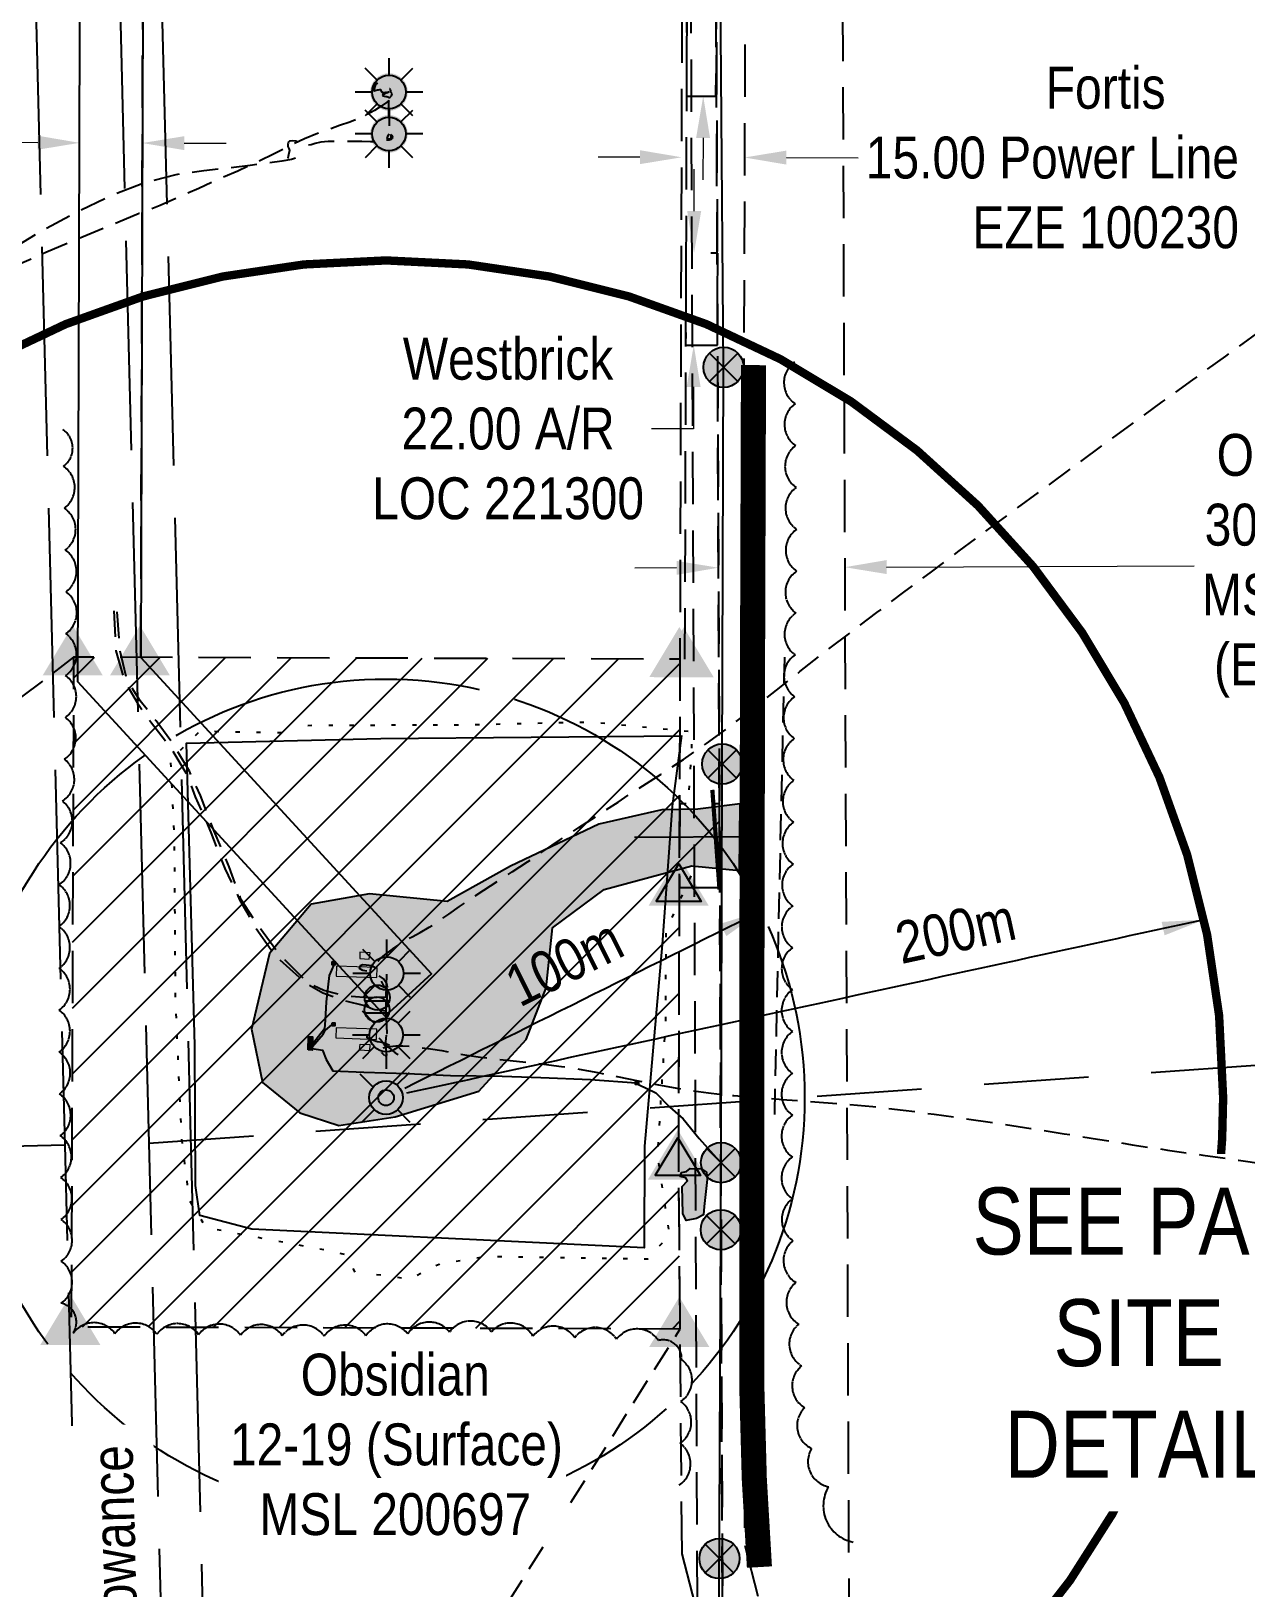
# Model space of a CAD drawing. Extents: x 622647 to 625054, y 5841508 to 5846238.
# Drawn here: x 624105.8 to 624396, y 5842967.5 to 5843339.3 of the extents above; entities that cross this region are included whole.
import ezdxf
from ezdxf.enums import TextEntityAlignment as Align

# ---------------------------------------------------------------- set-up
doc = ezdxf.new("R2010")
doc.units = 0
doc.header["$LTSCALE"] = 5
doc.header["$PDSIZE"] = 0.5
for name, pattern in [('0', [1, 1, 0]), ('DASHED1', [0.375, 0.25, -0.125]), ('foc-ACCESSROAD', [3.75, 2.5, -1.25]), ('foc-BUFFER', [16.75, 15, -1.75]), ('foc-DOT', [1, 0.2, -0.8]), ('foc-FLOWLINE', [3.75, 2.5, -1.25]), ('foc-LSD', [8, 5, -3]), ('foc-TIELINE', [1.875, 1.25, -0.625]), ('foc-TOPO', [1, 0.2, -0.8]), ('foc-UNSURVEYED', [12.5, 10, -2.5]), ('POWERLINE5', [7.8, 2.4, -0.6, 0.6, -0.6, 0.6, -0.6, 2.4]), ('UG_PIPE', [1.875, 1.25, -0.625])]:
    doc.linetypes.add(name, pattern=pattern)
doc.layers.get('Defpoints').update_dxf_attribs({"color": 9})
for name, color, linetype in [('AS-CABLE', 224, 'foc-CABLE'), ('AS-PIPE-AG', 44, 'Continuous'), ('AS-PIPE-UG', 44, 'UG_PIPE'), ('AS-POWER', 104, 'foc-POWER'), ('AS-POWER-EXISTING', 72, 'POWERLINE5'), ('AS-ROADS', 254, 'Continuous'), ('AS-SYMBOL', 7, 'Continuous'), ('AUX-BUFFER', 7, 'foc-BUFFER'), ('C-AR', 13, 'foc-ACCESSROAD'), ('C-RW', 13, 'Continuous'), ('C-WS', 13, 'foc-ACCESSROAD'), ('C-WS-S', 13, 'Continuous'), ('DETAIL-HZ-Existing', 8, 'foc-DOT'), ('F-AR', 190, 'foc-ACCESSROAD'), ('F-EZE', 190, 'foc-FLOWLINE'), ('F-WS', 190, 'foc-ACCESSROAD'), ('F-WS-S', 190, 'Continuous'), ('L-DETAIL-T', 3, 'Continuous'), ('L-MON', 1, 'Continuous'), ('L-ROAD-T', 7, 'Continuous'), ('L-SECTION-LSD', 7, 'foc-LSD'), ('L-TIE', 7, 'foc-TIELINE'), ('L-USEC', 7, 'foc-UNSURVEYED'), ('P-PROPOSED-EXISTING-H', 59, 'Continuous'), ('T-BUSH', 110, '0'), ('T-GENERAL', 48, 'foc-TOPO'), ('T-LOW-AREA', 48, 'foc-TOPO'), ('T-SLOPE', 48, 'Continuous'), ('T-WATER', 160, 'Continuous'), ('T-WATER-H', 133, 'Continuous')]:
    doc.layers.add(name, color=color, linetype=linetype)
for name, color, linetype, lineweight in [('AS-GENERAL', 48, 'Continuous', 18), ('C-AR-T', 13, 'Continuous', 9), ('C-WS-T', 13, 'Continuous', 9), ('F-AR-T', 190, 'Continuous', 9), ('F-EZE-T', 190, 'Continuous', 9)]:
    doc.layers.add(name, color=color, linetype=linetype, lineweight=lineweight)
doc.styles.add('80CG', font='ARIALN.TTF', dxfattribs={"height": 10})
doc.styles.add('80L', font='ARIALN.TTF', dxfattribs={"height": 10})
doc.styles.add('foc-LtypeFont', font='ARIALN.TTF', dxfattribs={"height": 7.35})
doc.linetypes.add('foc-CABLE', pattern='A,2,-1,["C",foc-LtypeFont,S=0.2,R=0,X=-0.625,Y=-0.75],-1.24,8', length=12.24)
doc.linetypes.add('foc-POWER', pattern='A,6,-1,["P",foc-LtypeFont,S=0.2,R=0,X=-0.625,Y=-0.75],-1.24,4', length=12.24)
doc.linetypes.add('foc-POWER-NOLINE', pattern='A,0,-4,["P",foc-LtypeFont,S=0.2,R=0,X=-0.625,Y=-0.75],-8.24', length=12.24)
doc.dimstyles.new('CG2011', dxfattribs={"dimscale": 5, "dimtxt": 9, "dimasz": 2, "dimexe": 0.2, "dimexo": 0.0625, "dimgap": 0.5, "dimtad": 0, "dimtih": 1, "dimtoh": 1, "dimzin": 0, "dimdsep": 46, "dimtxsty": '80CG', "dimcen": 0.1, "dimse1": 1, "dimse2": 1, "dimclrd": 256, "dimclrt": 256, "dimaunit": 1, "dimadec": 4, "dimazin": 0, "dimtfac": 0.06, "dimtofl": 0, "dimtmove": 0, "dimatfit": 1, "dimfxl": 0.2, "dimtolj": 1, "dimtzin": 0, "dimlwd": -1, "dimarcsym": 0})
doc.dimstyles.new('Compass 5 000', dxfattribs={"dimscale": 5, "dimtxt": 9, "dimasz": 2, "dimexe": 0.2, "dimexo": 0.0625, "dimgap": 0.5, "dimtad": 0, "dimtih": 1, "dimtoh": 1, "dimzin": 0, "dimdsep": 46, "dimtxsty": '80CG', "dimcen": 0.1, "dimse1": 1, "dimse2": 1, "dimclrd": 256, "dimclrt": 256, "dimaunit": 1, "dimadec": 4, "dimazin": 0, "dimtfac": 0.06, "dimtofl": 0, "dimtmove": 0, "dimatfit": 1, "dimfxl": 0.2, "dimtolj": 1, "dimtzin": 0, "dimlwd": -1, "dimarcsym": 0})

# ---------------------------------------------------------------- blocks, each defined once
blk = doc.blocks.new('STRIA')
blk.add_hatch(color=255).paths.add_polyline_path([(-0.041, 1.521), (-1.475, -0.867), (1.392, -0.867)])
blk = doc.blocks.new('STRIAA')
blk.add_blockref('STRIA', (0, 0))
blk = doc.blocks.new('STRIB')
at = {"color": 1}
blk.add_solid([(-1.121, -0.667), (-0.041, 1.133), (1.039, -0.667)], dxfattribs=at)
blk = doc.blocks.new('STRIBB')
blk.add_blockref('STRIB', (0, 0))
blk = doc.blocks.new('STRICC')
for name in ['STRIAA', 'STRIBB']:
    blk.add_blockref(name, (0, 0))
blk = doc.blocks.new('fdspike')
blk.add_blockref('STRICC', (0, 0))
blk = doc.blocks.new('TRIA')
blk.add_hatch(color=255).paths.add_polyline_path([(-0.041, 1.521), (-1.475, -0.867), (1.392, -0.867)])
blk = doc.blocks.new('TRIAA')
blk.add_blockref('TRIA', (0, 0))
blk = doc.blocks.new('TRIB')
at = {"color": 1}
blk.add_lwpolyline([(-1.121, -0.667), (-0.041, 1.133), (1.039, -0.667)], close=True, dxfattribs=at)
blk = doc.blocks.new('TRIBB')
blk.add_blockref('TRIB', (0, 0))
blk = doc.blocks.new('TRICC')
for name in ['TRIAA', 'TRIBB']:
    blk.add_blockref(name, (0, 0))
blk = doc.blocks.new('plspike')
blk.add_blockref('TRICC', (0, 0))
blk = doc.blocks.new('GAS')
h = blk.add_hatch(color=255)
h.dxf.hatch_style = 1
edge = h.paths.add_edge_path()
edge.add_arc((0, 0), 0.9, 0, 360)
for p, q in [((0, 0.808), (0, 1.616)), ((-0.571, 0.571), (-1.142, 1.142)), ((0.571, 0.571), (1.142, 1.142)), ((-0.808, 0), (-1.616, 0)), ((1.616, 0), (0.808, 0)), ((-0.571, -0.571), (-1.142, -1.142)), ((1.142, -1.142), (0.571, -0.571)), ((0, -0.808), (0, -1.616))]:
    blk.add_line(p, q)
blk.add_circle((0, 0), 0.8)
blk = doc.blocks.new('POWERPOLE')
h = blk.add_hatch(color=255)
edge = h.paths.add_edge_path()
edge.add_arc((0, 0), 0.96, 0, 360)
at = {"linetype": 'Continuous'}
for p, q in [((0.679, -0.679), (-0.679, 0.679)), ((-0.679, -0.679), (0.679, 0.679))]:
    blk.add_line(p, q, dxfattribs=at)
blk.add_circle((0, 0), 0.96, dxfattribs=at)
blk = doc.blocks.new('RISER')
h = blk.add_hatch(color=255)
h.dxf.hatch_style = 1
edge = h.paths.add_edge_path()
edge.add_arc((0, 0), 0.7, 0, 360)
blk.add_hatch(color=48).paths.add_polyline_path([(0.581, -0.15), (-0.581, -0.15, 0.774597)])
at = {"color": 48}
blk.add_line((-0.581, -0.15), (0.581, -0.15), dxfattribs=at)
blk.add_circle((0, 0), 0.6, dxfattribs=at)
blk = doc.blocks.new('WC')
at = {"layer": 'L-MON'}
h = blk.add_hatch(color=255, dxfattribs=at)
h.dxf.hatch_style = 1
edge = h.paths.add_edge_path()
edge.add_arc((0, 0), 0.9, 0, 360)
at = {"layer": 'L-MON', "color": 240, "flags": 128}
for points in [[(-0.622, 0.503), (-1.232, 1.12)], [(0.52, 0.608), (1.126, 1.206)], [(-1.179, -1.185), (-0.559, -0.572)], [(1.159, -1.185), (0.557, -0.574)]]:
    blk.add_lwpolyline(points, dxfattribs=at)
at = {"layer": 'L-MON', "color": 240}
for radius in [0.8, 0.373]:
    blk.add_circle((0, 0), radius, dxfattribs=at)
blk = doc.blocks.new('*D434')
at = {"layer": 'C-WS-T', "transparency": 16777216}
for p, q in [((624107.41, 5843312.69), (624097.41, 5843312.72)), ((624142.41, 5843312.58), (624152.41, 5843312.55))]:
    blk.add_line(p, q, dxfattribs=at)
for points in [[(624107.42, 5843314.36), (624107.41, 5843311.02), (624117.41, 5843312.66)], [(624142.41, 5843314.25), (624142.4, 5843310.92), (624132.41, 5843312.61)]]:
    blk.add_solid(points, dxfattribs=at)
at = {"layer": 'Defpoints', "color": 0, "transparency": 16777216}
for p in [(624117.42, 5843313.49), (624132.41, 5843313.45), (624132.41, 5843312.61)]:
    blk.add_point(p, dxfattribs=at)
at = {"layer": 'C-WS-T', "transparency": 16777216, "insert": (624058.33, 5843312.72), "char_height": 10, "attachment_point": 5, "style": '80CG'}
blk.add_mtext('\\A1;Obsidian\\P15.00 P/L R/W\\PPLA 200545', dxfattribs=at)
blk = doc.blocks.new('*D436')
at = {"layer": 'Defpoints', "color": 0, "transparency": 16777216}
for p in [(624261.27, 5843309.21), (624261.22, 5843295.24), (624276.22, 5843295.19)]:
    blk.add_point(p, dxfattribs=at)
at = {"layer": 'F-EZE-T', "transparency": 16777216}
for p, q in [((624251.27, 5843309.24), (624241.27, 5843309.27)), ((624286.26, 5843309.13), (624303.41, 5843309.08))]:
    blk.add_line(p, q, dxfattribs=at)
for points in [[(624251.27, 5843310.9), (624251.26, 5843307.57), (624261.27, 5843309.21)], [(624286.26, 5843310.8), (624286.25, 5843307.47), (624276.26, 5843309.16)]]:
    blk.add_solid(points, dxfattribs=at)
at = {"layer": 'F-EZE-T', "transparency": 16777216, "insert": (624362.55, 5843309.08), "char_height": 10, "attachment_point": 5, "style": '80CG'}
blk.add_mtext('\\A1;Fortis\\P15.00 Power Line R/W\\PEZE 100230', dxfattribs=at)
blk = doc.blocks.new('*D437')
at = {"layer": 'C-AR-T', "transparency": 16777216}
for p, q in [((624260.04, 5843211.13), (624250.04, 5843211.09)), ((624310.21, 5843211.32), (624383.73, 5843211.61))]:
    blk.add_line(p, q, dxfattribs=at)
for points in [[(624310.2, 5843212.99), (624310.21, 5843209.66), (624300.21, 5843211.29)], [(624260.03, 5843212.8), (624260.04, 5843209.46), (624270.04, 5843211.17)]]:
    blk.add_solid(points, dxfattribs=at)
at = {"layer": 'Defpoints', "color": 0, "transparency": 16777216}
for p in [(624269.94, 5843235.4), (624300.11, 5843235.52), (624270.04, 5843211.17)]:
    blk.add_point(p, dxfattribs=at)
at = {"layer": 'C-AR-T', "transparency": 16777216, "insert": (624411.67, 5843211.61), "char_height": 10, "attachment_point": 5, "style": '80CG'}
blk.add_mtext('\\A1;Obsidian\\P30.18 A/R\\PMSL 5075\\P(Expired)', dxfattribs=at)
blk = doc.blocks.new('*D475')
at = {"layer": 'Defpoints', "color": 0, "transparency": 16777216}
for p in [(624266.15, 5843286.34), (624264.14, 5843264.35), (624266.08, 5843264.35)]:
    blk.add_point(p, dxfattribs=at)
at = {"layer": 'F-AR-T', "transparency": 16777216}
for p, q in [((624264.24, 5843296.35), (624264.27, 5843306.35)), ((624264.11, 5843254.35), (624264.07, 5843244.35)), ((624264.07, 5843244.35), (624254.07, 5843244.35))]:
    blk.add_line(p, q, dxfattribs=at)
for points in [[(624262.57, 5843296.35), (624265.91, 5843296.34), (624264.21, 5843286.35)], [(624262.44, 5843254.36), (624265.77, 5843254.35), (624264.14, 5843264.35)]]:
    blk.add_solid(points, dxfattribs=at)
at = {"layer": 'F-AR-T', "transparency": 16777216, "insert": (624219.78, 5843244.35), "char_height": 10, "attachment_point": 5, "style": '80CG'}
blk.add_mtext('\\A1;Westbrick\\P22.00 A/R\\PLOC 221300', dxfattribs=at)

msp = doc.modelspace()

# ---------------------------------------------------------------- hatches: boundary and pattern name
at = {"layer": 'AS-POWER'}
h = msp.add_hatch(color=256, dxfattribs=at)
h.dxf.hatch_style = 1
h.paths.add_polyline_path([(624177.766, 5843117.071), (624178.431, 5843117.071), (624178.431, 5843116.339), (624177.766, 5843116.339)])
h = msp.add_hatch(color=256, dxfattribs=at)
h.dxf.hatch_style = 1
h.paths.add_polyline_path([(624177.739, 5843102.438), (624178.404, 5843102.438), (624178.404, 5843101.706), (624177.739, 5843101.706)])
h = msp.add_hatch(color=256, dxfattribs=at)
h.dxf.hatch_style = 1
h.paths.add_polyline_path([(624171.991, 5843095.986), (624172.09, 5843099.153), (624173.089, 5843099.122), (624172.99, 5843095.955)])
h = msp.add_hatch(color=256, dxfattribs=at)
h.dxf.hatch_style = 1
h.paths.add_polyline_path([(624250.254, 5843088.43), (624250.919, 5843088.43), (624250.919, 5843087.698), (624250.254, 5843087.698)])
at = {"layer": 'AS-ROADS'}
h = msp.add_hatch(color=256, dxfattribs=at)
h.dxf.hatch_style = 1
h.paths.add_polyline_path([(624275.262, 5843154.779), (624265.103, 5843153.512), (624256.491, 5843153.304), (624241.422, 5843149.878), (624220.381, 5843139.891), (624205.211, 5843131.449), (624186.676, 5843133.305), (624172.708, 5843130.804), (624162.796, 5843119.033), (624158.46, 5843100.953), (624161.142, 5843088.174), (624170.024, 5843080.941), (624179.325, 5843077.963), (624192.822, 5843079.997), (624212.825, 5843086.095), (624224.074, 5843098.481), (624228.844, 5843110.846), (624230.403, 5843125.148), (624242.763, 5843134.3), (624263.719, 5843139.926), (624275.057, 5843138.878)])
at = {"layer": 'P-PROPOSED-EXISTING-H'}
h = msp.add_hatch(dxfattribs=at)
h.set_pattern_fill('ANSI31', color=256, scale=3.498736, style=0)
h.set_pattern_definition([(45, (225.4, 2109.832), (-7.854886839, 7.854886839), [])])
h.paths.add_polyline_path([(624260.889, 5843029.392), (624260.542, 5843069.302), (624260.904, 5843189.404), (624115.97, 5843189.802), (624115.406, 5843029.873)])
h = msp.add_hatch(dxfattribs=at)
h.set_pattern_fill('ANSI31', color=256, scale=3.498736, style=0)
h.set_pattern_definition([(45, (225.4, 2109.832), (-7.854886839, 7.854886839), [])])
h.paths.add_polyline_path([(624260.741, 5843134.787), (624270.337, 5843134.758), (624270.259, 5843154.751), (624260.8, 5843154.78)])
at = {"layer": 'T-WATER-H'}
h = msp.add_hatch(color=256, dxfattribs=at)
h.dxf.hatch_style = 1
h.paths.add_polyline_path([(624261.203, 5843066.689), (624262.405, 5843066.951), (624263.306, 5843067.627), (624265.972, 5843067.589), (624267.174, 5843066.801), (624267.362, 5843065), (624266.611, 5843058.544), (624266.498, 5843056.555), (624264.808, 5843055.692), (624262.329, 5843055.241), (624261.541, 5843056.893), (624261.391, 5843063.348), (624262.667, 5843064.737), (624262.217, 5843065.45), (624260.902, 5843065.713)])

# ---------------------------------------------------------------- linework, layer by layer
at = {"layer": 'AS-CABLE', "flags": 128}
for points in [[(624178.151, 5843116.339), (624177.01, 5843113.724), (624176.282, 5843107.471), (624176.113, 5843103.091), (624175.929, 5843101.049), (624173.034, 5843097.37)], [(624173.015, 5843096.763), (624175.599, 5843099.712), (624176.076, 5843100.64), (624177.739, 5843102.041)], [(624173.001, 5843096.32), (624175.407, 5843095.911), (624176.317, 5843093.701), (624177.942, 5843091.021), (624185.333, 5843090.666), (624195.69, 5843090.344), (624206.009, 5843089.899), (624218.401, 5843089.75), (624227.572, 5843089.425), (624239.486, 5843088.95), (624250.372, 5843088.147)], [(624250.902, 5843087.723), (624255.065, 5843085.704), (624258.41, 5843082.329), (624261.59, 5843079.519), (624265.399, 5843074.824), (624269.46, 5843070.318), (624270.616, 5843069.113)]]:
    msp.add_lwpolyline(points, dxfattribs=at)
at = {"layer": 'AS-GENERAL', "const_width": 1, "flags": 128}
msp.add_lwpolyline([(624268.586, 5843158.114), (624270.29, 5843134.275)], dxfattribs=at)
at = {"layer": 'AS-GENERAL', "flags": 128}
for points in [[(624184.365, 5843119.319), (624184.376, 5843117.848), (624186.582, 5843117.662), (624186.802, 5843119.16)], [(624188.476, 5843115.65), (624178.785, 5843115.988), (624178.684, 5843113.613), (624188.423, 5843113.284)], [(624178.718, 5843101.264), (624178.617, 5843098.876), (624188.342, 5843098.506), (624188.394, 5843100.909)], [(624186.787, 5843097.242), (624186.705, 5843095.775), (624184.296, 5843095.912), (624184.415, 5843097.359)]]:
    msp.add_lwpolyline(points, close=True, dxfattribs=at)
at = {"layer": 'AS-PIPE-AG', "flags": 128}
for points in [[(624190.7, 5843114.086), (624190.562, 5843108.567), (624188.736, 5843108.543)], [(624188.459, 5843105.627), (624190.563, 5843105.298), (624190.776, 5843099.939), (624190.858, 5843099.801)]]:
    msp.add_lwpolyline(points, dxfattribs=at)
at = {"layer": 'AS-PIPE-UG', "flags": 128}
for points in [[(624125.587, 5843200.872), (624126.08, 5843191.341), (624128.11, 5843184.149), (624131.126, 5843178.947), (624134.555, 5843174.112), (624139.125, 5843168.312), (624142.826, 5843162.15), (624145.039, 5843156.467), (624148.771, 5843147.929), (624152.088, 5843139.351), (624155.636, 5843131.859), (624159.545, 5843125.009), (624164.222, 5843118.382), (624171.816, 5843111.691), (624175.538, 5843109.628), (624180.526, 5843107.826), (624185.505, 5843106.621), (624187.499, 5843105.815), (624188.456, 5843105.617)], [(624188.521, 5843108.496), (624186.325, 5843108.406), (624180.88, 5843108.902), (624175.798, 5843110.164), (624172.032, 5843111.932), (624165.025, 5843118.912), (624160.185, 5843125.486), (624155.961, 5843131.993), (624153.177, 5843139.74), (624149.539, 5843148.253), (624146.3, 5843156.742), (624143.658, 5843162.54), (624139.805, 5843169.046), (624135.674, 5843174.62), (624131.901, 5843179.399), (624128.733, 5843184.382), (624127.051, 5843191.619), (624126.37, 5843200.968)], [(624285.784, 5843189.81), (624284.754, 5843143.294), (624283.401, 5843080.573)]]:
    msp.add_lwpolyline(points, dxfattribs=at)
at = {"layer": 'AS-POWER', "linetype": 'foc-POWER-NOLINE', "flags": 128}
msp.add_lwpolyline([(624284.84, 5842904.246), (624270.169, 5842948.847), (624270.609, 5843053.025), (624270.654, 5843069.064), (624270.936, 5843164.282), (624271.273, 5843259.039), (624268.488, 5843607.069)], dxfattribs=at)
at = {"layer": 'AS-POWER'}
for points in [[(624177.766, 5843117.071), (624178.431, 5843117.071), (624178.431, 5843116.339), (624177.766, 5843116.339)], [(624177.739, 5843102.438), (624178.404, 5843102.438), (624178.404, 5843101.706), (624177.739, 5843101.706)], [(624250.254, 5843088.43), (624250.919, 5843088.43), (624250.919, 5843087.698), (624250.254, 5843087.698)]]:
    msp.add_lwpolyline(points, close=True, dxfattribs=at)
at = {"layer": 'AS-POWER', "flags": 128}
msp.add_lwpolyline([(624171.991, 5843095.986), (624172.09, 5843099.153), (624173.089, 5843099.122), (624172.99, 5843095.955)], close=True, dxfattribs=at)
at = {"layer": 'AS-ROADS', "const_width": 5.998, "flags": 128}
msp.add_lwpolyline([(624279.827, 5842972.451), (624278.605, 5842993.474), (624277.997, 5843015.941), (624277.996, 5843099.385), (624278.203, 5843195.266), (624278.414, 5843259.557)], dxfattribs=at)
at = {"layer": 'AS-ROADS', "flags": 128}
msp.add_lwpolyline([(624275.262, 5843154.779), (624265.103, 5843153.512), (624256.491, 5843153.304), (624241.422, 5843149.878), (624220.381, 5843139.891), (624205.211, 5843131.449), (624186.676, 5843133.305), (624172.708, 5843130.804), (624162.796, 5843119.033), (624158.46, 5843100.953), (624161.142, 5843088.174), (624170.024, 5843080.941), (624179.325, 5843077.963), (624192.822, 5843079.997), (624212.825, 5843086.095), (624224.074, 5843098.481), (624228.844, 5843110.846), (624230.403, 5843125.148), (624242.763, 5843134.3), (624263.719, 5843139.926), (624275.057, 5843138.878)], close=True, dxfattribs=at)
msp.add_lwpolyline([(624278.099, 5843146.918), (624249.96, 5843146.728)], dxfattribs=at)
at = {"layer": 'AUX-BUFFER', "color": 251, "linetype": 'foc-BUFFER', "const_width": 2, "flags": 128}
for points in [[(624388.422, 5843055.007, 0.0371089), (624390.619, 5843084.572, 1), (623990.619, 5843084.572, 0.3096301), (624118.347, 5842898.087, 0.3096301)], [(624138.633, 5842891.446, 0.3670423), (624372.691, 5843001.809, 0.3670423)]]:
    msp.add_lwpolyline(points, format="xyb", dxfattribs=at)
at = {"layer": 'AUX-BUFFER', "color": 251, "linetype": 'foc-BUFFER'}
msp.add_circle((624190.619, 5843084.572), 100, dxfattribs=at)
at = {"layer": 'C-AR'}
msp.add_lwpolyline([(624298.657, 5843607.187), (624301.226, 5842951.057), (624316.36, 5842905.054), (624295.297, 5842904.514), (624288.677, 5842904.344), (624284.84, 5842904.246), (624271.076, 5842946.088), (624268.488, 5843607.069)], dxfattribs=at)
at = {"layer": 'C-RW'}
msp.add_lwpolyline([(623975.454, 5843592.279), (624132.827, 5843449.674), (624132.032, 5843189.759), (624201.447, 5843114.154), (624190.387, 5843104.03), (624117.02, 5843183.939), (624117.812, 5843443.045), (623953.706, 5843591.75)], dxfattribs=at)
at = {"layer": 'C-WS', "flags": 128}
for points in [[(624260.889, 5843029.392), (624260.542, 5843069.302), (624260.904, 5843189.33), (624115.97, 5843189.802), (624115.406, 5843029.873)], [(624260.741, 5843134.787), (624270.337, 5843134.758), (624270.259, 5843154.751), (624260.8, 5843154.78)]]:
    msp.add_lwpolyline(points, close=True, dxfattribs=at)
at = {"layer": 'DETAIL-HZ-Existing', "linetype": 'DASHED1', "ltscale": 5, "flags": 128}
msp.add_lwpolyline([(624189.458, 5843112.403), (624189.458, 5843112.403), (624189.553, 5843112.226), (624189.755, 5843111.751), (624190.047, 5843111.308), (624190.549, 5843110.831), (624190.914, 5843110.63), (624190.975, 5843111.002), (624190.795, 5843111.787), (624190.014, 5843112.958), (624188.608, 5843113.972), (624186.983, 5843114.531), (624186.621, 5843114.632), (624186.107, 5843114.769), (624185.102, 5843114.943), (624184.279, 5843115.462), (624184.431, 5843116.146), (624185.055, 5843116.402), (624185.907, 5843116.344), (624186.56, 5843116.241), (624187.043, 5843116.113), (624187.436, 5843116.003), (624187.822, 5843115.783), (624188.157, 5843115.561), (624188.411, 5843115.408), (624188.782, 5843115.397), (624189.185, 5843115.667), (624189.369, 5843115.902), (624189.384, 5843116.103), (624189.323, 5843116.541), (624189.04, 5843117.054), (624188.968, 5843117.122), (624188.887, 5843117.16), (624188.816, 5843117.209), (624188.842, 5843117.339), (624189.026, 5843117.574), (624189.377, 5843117.933), (624189.906, 5843118.387), (624190.622, 5843118.935), (624191.505, 5843119.608), (624192.536, 5843120.375), (624193.755, 5843121.216), (624195.193, 5843122.103), (624196.86, 5843123.016), (624198.784, 5843124.035), (624200.923, 5843125.29), (624203.187, 5843126.749), (624205.595, 5843128.401), (624208.18, 5843130.217), (624210.992, 5843132.12), (624214.002, 5843134.117), (624217.258, 5843136.261), (624220.752, 5843138.511), (624224.402, 5843140.915), (624228.306, 5843143.536), (624232.338, 5843146.24), (624236.676, 5843149.121), (624241.262, 5843152.099), (624246.054, 5843155.203), (624251.052, 5843158.481), (624256.316, 5843161.887), (624261.659, 5843165.395), (624267.144, 5843169.166), (624272.683, 5843173.209), (624278.256, 5843177.472), (624283.874, 5843181.907), (624289.502, 5843186.363), (624295.426, 5843190.975), (624301.579, 5843195.654), (624307.909, 5843200.447), (624314.366, 5843205.314), (624320.913, 5843210.223), (624327.549, 5843215.174), (624334.274, 5843220.147), (624341.04, 5843225.101), (624347.854, 5843230.117), (624354.736, 5843235.204), (624361.747, 5843240.335), (624368.847, 5843245.528), (624376.085, 5843250.805), (624383.343, 5843256.042), (624391.23, 5843261.735), (624405.029, 5843271.741), (624408.221, 5843274.073), (624412.385, 5843277.11), (624419.905, 5843282.674), (624427.483, 5843288.35), (624434.933, 5843293.922), (624442.649, 5843299.631), (624450.339, 5843305.229), (624458.118, 5843310.849), (624465.926, 5843316.501), (624473.656, 5843322.08), (624489.281, 5843333.063), (624505.311, 5843343.825), (624521.299, 5843354.287), (624537.351, 5843365.001), (624553.27, 5843375.801), (624569.258, 5843386.673), (624585.099, 5843397.401), (624601.234, 5843407.986), (624617.547, 5843418.266), (624633.9, 5843428.527), (624650.017, 5843439.022), (624665.865, 5843449.89), (624681.524, 5843461.094), (624697.131, 5843472.376), (624712.778, 5843483.63), (624728.318, 5843494.79), (624744.037, 5843506.015), (624759.974, 5843516.916), (624776.122, 5843527.361), (624792.264, 5843537.687), (624808.338, 5843548.311), (624824.308, 5843559.093), (624840.045, 5843569.968), (624855.776, 5843581.073), (624871.637, 5843592.232), (624887.282, 5843603.175), (624903.079, 5843614.092), (624918.942, 5843625.111), (624934.715, 5843636.167), (624950.527, 5843647.245), (624961.677, 5843655.094)], dxfattribs=at)
at = {"layer": 'F-AR', "flags": 128}
for points in [[(624262.384, 5843323.828), (624269.442, 5843323.805), (624269.511, 5843345.797), (624262.454, 5843345.82)], [(624262.197, 5843264.36), (624269.814, 5843264.335), (624269.883, 5843286.327), (624262.266, 5843286.351)]]:
    msp.add_lwpolyline(points, close=True, dxfattribs=at)
at = {"layer": 'F-AR-T'}
msp.add_line((624266.365, 5843313.819), (624266.334, 5843303.822), dxfattribs=at)
msp.add_solid([(624264.699, 5843313.824), (624268.031, 5843313.813), (624266.397, 5843323.815)], dxfattribs=at)
at = {"layer": 'F-EZE'}
for points in [[(624278.107, 5843607.735), (624276.793, 5843486.14), (624275.537, 5843069.345), (624276.335, 5842977.594), (624295.297, 5842904.513), (624319.816, 5842810.022), (624348.646, 5842798.491), (624348.622, 5842799.588), (624363.622, 5842799.897), (624365.978, 5842687.893), (624368.082, 5842587.848)], [(624353.091, 5842586.81), (624350.986, 5842686.855), (624348.981, 5842782.198), (624345.245, 5842783.692), (624307.199, 5842798.911), (624285.344, 5842883.393), (624263.82, 5842966.089), (624261.357, 5842975.582), (624260.542, 5843069.302), (624261.799, 5843486.244), (624263.101, 5843606.695)]]:
    msp.add_lwpolyline(points, dxfattribs=at)
msp.add_lwpolyline([(624268.959, 5843486.74), (624271.076, 5842946.088), (624284.84, 5842904.246), (624285.354, 5842883.399), (624265.082, 5842945.093), (624262.963, 5843486.324)], close=True, dxfattribs=at)
at = {"layer": 'F-WS', "flags": 128}
msp.add_lwpolyline([(624132.032, 5843189.759), (624132.827, 5843449.674), (624262.78, 5843449.142), (624261.96, 5843189.327)], dxfattribs=at)
at = {"layer": 'L-SECTION-LSD', "flags": 128}
for points in [[(624133.983, 5843073.732), (624944.233, 5843130.743)], [(624113.88, 5843073.219), (623308.344, 5843053.598)]]:
    msp.add_lwpolyline(points, dxfattribs=at)
at = {"layer": 'L-TIE', "flags": 128}
for points in [[(624115.97, 5843189.802), (622798.848, 5842182.862)], [(624140.02, 5842837.059), (624260.889, 5843029.392)]]:
    msp.add_lwpolyline(points, dxfattribs=at)
at = {"layer": 'L-USEC', "flags": 128}
for points in [[(624154.257, 5842673.24), (624144.002, 5843075.307), (624133.744, 5843477.372)], [(624103.623, 5843475.285), (624113.88, 5843073.219), (624124.136, 5842671.153)], [(624123.704, 5843476.677), (624133.983, 5843073.732), (624144.239, 5842671.666)]]:
    msp.add_lwpolyline(points, dxfattribs=at)
at = {"layer": 'T-BUSH', "flags": 128}
for points in [[(624288.224, 5843260.315, 0.5205671), (624288.348, 5843250.32, 0.5205671), (624288.473, 5843240.324, 0.5205671), (624288.597, 5843230.329, 0.5205671), (624288.722, 5843220.333, 0.5205671), (624288.722, 5843210.338, 0.5205671), (624288.526, 5843200.343, 0.5205671), (624288.329, 5843190.349, 0.5205671), (624288.236, 5843180.353, 0.5205671), (624288.15, 5843170.357, 0.5205671), (624288.063, 5843160.361, 0.5205671), (624287.977, 5843150.365, 0.5205671), (624287.891, 5843140.369, 0.5205671), (624287.805, 5843130.373, 0.5205671), (624287.739, 5843120.377, 0.5205671), (624287.733, 5843110.38, 0.5205671), (624287.728, 5843100.384, 0.5205671), (624287.722, 5843090.388, 0.5205671), (624287.716, 5843080.391, 0.5205671), (624287.711, 5843070.395, 0.5205671), (624287.705, 5843060.398, 0.5205671), (624287.838, 5843050.407, 0.5205671), (624288.53, 5843040.434, 0.5205671), (624289.222, 5843030.462, 0.5205671), (624289.913, 5843020.49, 0.5205671), (624290.605, 5843010.517, 0.5205671), (624292.291, 5843000.792, 0.5205671), (624296.349, 5842991.656, 0.5205671), (624302.231, 5842978.418, 0.5205671)], [(624260.685, 5842992.022, 0.5205671), (624260.863, 5843002.016, 0.5205671), (624261.042, 5843012.011, 0.5205671), (624261.221, 5843022.006, 0.5205671), (624255.684, 5843026.571, 0.5205671), (624245.694, 5843026.905, 0.5205671), (624235.703, 5843027.238, 0.5205671), (624225.713, 5843027.584, 0.5205671), (624215.773, 5843028.645, 0.5205671), (624205.799, 5843028.588, 0.5205671), (624195.812, 5843028.141, 0.5205671), (624185.826, 5843027.693, 0.5205671), (624175.834, 5843027.599, 0.5205671), (624165.838, 5843027.715, 0.5205671), (624155.842, 5843027.831, 0.5205671), (624145.846, 5843027.948, 0.5205671), (624135.851, 5843028.064, 0.5205671), (624125.855, 5843028.18, 0.5205671), (624115.859, 5843028.296, 0.5205671), (624113.035, 5843035.508, 0.5205671), (624113.025, 5843045.504, 0.5205671), (624113.015, 5843055.5, 0.5205671), (624112.936, 5843065.496, 0.5205671), (624112.77, 5843075.491, 0.5205671), (624112.605, 5843085.486, 0.5205671), (624112.524, 5843095.482, 0.5205671), (624112.517, 5843105.478, 0.5205671), (624112.51, 5843115.475, 0.5205671), (624112.503, 5843125.471, 0.5205671), (624112.496, 5843135.467, 0.5205671), (624112.837, 5843145.456, 0.5205671), (624113.314, 5843155.441, 0.5205671), (624113.791, 5843165.426, 0.5205671), (624114.007, 5843175.418, 0.5205671), (624114.058, 5843185.414, 0.5205671), (624114.11, 5843195.41, 0.5205671), (624114.161, 5843205.406, 0.5205671), (624113.974, 5843215.401, 0.5205671), (624113.762, 5843225.395, 0.5205671), (624113.55, 5843235.389, 0.5205671), (624113.363, 5843244.21, 0.5205671)]]:
    msp.add_lwpolyline(points, format="xyb", dxfattribs=at)
at = {"layer": 'T-GENERAL', "flags": 128}
for points in [[(624171.918, 5843173.518), (624209.844, 5843173.674), (624239.518, 5843174.351), (624263.811, 5843172.038), (624262.869, 5843156)], [(624263.436, 5843137.594), (624257.467, 5843124.455), (624257.381, 5843102.312), (624255.416, 5843070.947), (624258.29, 5843051.75), (624253.146, 5843046.002), (624214.395, 5843046.615), (624203.291, 5843044.766), (624196.356, 5843041.195), (624187.637, 5843042.393)]]:
    msp.add_lwpolyline(points, dxfattribs=at)
at = {"layer": 'T-LOW-AREA', "flags": 128}
msp.add_lwpolyline([(624183.244, 5843042.89), (624180.772, 5843047.123), (624176.308, 5843048.116), (624147.646, 5843053.491), (624143.671, 5843060.061), (624141.797, 5843074.977), (624140.334, 5843107.914), (624140.093, 5843146.301), (624139.195, 5843165.3), (624146.166, 5843172.156), (624166.772, 5843171.776)], dxfattribs=at)
at = {"layer": 'T-SLOPE', "flags": 128}
msp.add_lwpolyline([(624261.232, 5843171.062), (624258.945, 5843154.21), (624256.603, 5843121.176), (624252.372, 5843073.01), (624252.288, 5843048.698), (624212.216, 5843050.629), (624158.58, 5843053.199), (624146.14, 5843056.428), (624145.063, 5843063.592), (624144.941, 5843097.019), (624142.953, 5843169.273), (624189.404, 5843170.414), (624261.221, 5843171.045)], close=True, dxfattribs=at)
at = {"layer": 'T-WATER', "flags": 128}
msp.add_lwpolyline([(624261.203, 5843066.689), (624262.405, 5843066.951), (624263.306, 5843067.627), (624265.972, 5843067.589), (624267.174, 5843066.801), (624267.362, 5843065), (624266.611, 5843058.544), (624266.498, 5843056.555), (624264.808, 5843055.692), (624262.329, 5843055.241), (624261.541, 5843056.893), (624261.391, 5843063.348), (624262.667, 5843064.737), (624262.217, 5843065.45), (624260.902, 5843065.713)], close=True, dxfattribs=at)

# ---------------------------------------------------------------- block references
at = {"layer": 'AS-POWER-EXISTING', "xscale": 5.000000000000019, "yscale": 5.000000000000019, "zscale": 5.000000000000019}
for p in [(624271.273, 5843259.039), (624270.936, 5843164.282), (624270.654, 5843069.064), (624270.609, 5843053.025), (624270.277, 5842974.495)]:
    msp.add_blockref('POWERPOLE', p, dxfattribs=at)
at = {"layer": 'AS-SYMBOL', "xscale": 5.000000000000019, "yscale": 5.000000000000019, "zscale": 5.000000000000019}
for p in [(624188.457, 5843105.627), (624188.52, 5843108.486)]:
    msp.add_blockref('RISER', p, dxfattribs=at)
at = {"layer": 'C-WS-S', "xscale": 5.000000000000019, "yscale": 5.000000000000019, "zscale": 5.000000000000019}
for p in [(624190.794, 5843114.256), (624190.674, 5843099.542)]:
    msp.add_blockref('GAS', p, dxfattribs=at)
at = {"layer": 'F-WS-S', "xscale": 5.000000000000008, "yscale": 5.000000000000008, "zscale": 5.000000000000008}
for p in [(624191.33, 5843324.8), (624191.315, 5843314.783)]:
    msp.add_blockref('GAS', p, dxfattribs=at)
at = {"layer": 'L-MON', "xscale": 5.000000000000019, "yscale": 5.000000000000019, "zscale": 5.000000000000019}
for name, p in [('fdspike', (624115.97, 5843189.802)), ('fdspike', (624132.032, 5843189.759)), ('fdspike', (624260.904, 5843189.404)), ('fdspike', (624261.96, 5843189.327)), ('plspike', (624260.741, 5843134.787)), ('WC', (624190.619, 5843084.572)), ('plspike', (624260.542, 5843069.302)), ('fdspike', (624115.406, 5843029.873)), ('fdspike', (624260.889, 5843029.392))]:
    msp.add_blockref(name, p, dxfattribs=at)

# ---------------------------------------------------------------- texts
at = {"layer": 'AUX-BUFFER', "style": '80CG'}
for s, rotation, p in [('200m', 12.27494, (624326.676, 5843124.409)), ('100m', 26.43903, (624233.176, 5843116.901))]:
    msp.add_text(s, height=10, rotation=rotation, dxfattribs=at).set_placement(p, align=Align.MIDDLE_CENTER)

# ---------------------------------------------------------------- dimensions: what is measured, and where the dimension line sits
at = {"layer": 'C-AR-T'}
dim = msp.add_linear_dim(base=(624270.038, 5843211.168), p1=(624300.112, 5843235.517), p2=(624269.943, 5843235.399), angle=180.22432, text='Obsidian\\P30.18 A/R\\PMSL 5075\\P(Expired)', dimstyle='Compass 5 000', dxfattribs=at)
dim.commit()
dim.dimension.update_dxf_attribs({"geometry": '*D437', "text_midpoint": (624411.672, 5843211.613), "dimtype": 161})
at = {"layer": 'C-WS-T'}
dim = msp.add_linear_dim(base=(624132.408, 5843312.614), p1=(624117.416, 5843313.494), p2=(624132.41, 5843313.448), angle=359.8248, text='Obsidian\\P15.00 P/L R/W\\PPLA 200545', dimstyle='Compass 5 000', dxfattribs=at)
dim.commit()
dim.dimension.update_dxf_attribs({"geometry": '*D434', "text_midpoint": (624058.327, 5843312.721), "dimtype": 161})
at = {"layer": 'F-AR-T'}
dim = msp.add_linear_dim(base=(624264.137, 5843264.353), p1=(624266.148, 5843286.339), p2=(624266.079, 5843264.347), angle=269.8192, text='Westbrick\\P22.00 A/R\\PLOC 221300', dimstyle='Compass 5 000', dxfattribs=at)
dim.commit()
dim.dimension.update_dxf_attribs({"geometry": '*D475', "text_midpoint": (624219.784, 5843244.353), "dimtype": 161})
at = {"layer": 'F-EZE-T'}
dim = msp.add_linear_dim(base=(624261.265, 5843309.208), p1=(624276.218, 5843295.19), p2=(624261.223, 5843295.235), angle=179.82731, text='Fortis\\P15.00 Power Line R/W\\PEZE 100230', dimstyle='Compass 5 000', dxfattribs=at)
dim.commit()
dim.dimension.update_dxf_attribs({"geometry": '*D436', "text_midpoint": (624362.548, 5843309.081), "dimtype": 161})

# ---------------------------------------------------------------- leaders
at = {"layer": 'AUX-BUFFER', "linetype": 'Continuous', "path_type": 1}
for points in [[(624280.16, 5843129.097), (624195.096, 5843086.798)], [(624386.047, 5843127.093), (624195.505, 5843085.635)]]:
    msp.add_leader(points, dimstyle='CG2011', override={"dimasz": 2, "dimgap": 0.5, "dimtad": 0}, dxfattribs=at)

# ---------------------------------------------------------------- next in the draw order: texts
at = {"layer": 'L-DETAIL-T', "insert": (624370.458, 5843028.445), "char_height": 15.99422, "width": 109.43561, "attachment_point": 5, "style": '80CG', "bg_fill": 2}
msp.add_mtext('SEE PAD SITE DETAIL', dxfattribs=at)
at = {"layer": 'L-ROAD-T', "insert": (624122.613, 5842901.545), "char_height": 9.99639, "width": 199.47542, "attachment_point": 2, "rotation": 91.46121, "style": '80L', "bg_fill": 2}
msp.add_mtext('Theoretic Government Road Allowance', dxfattribs=at)

# ---------------------------------------------------------------- next in the draw order: linework, layer by layer
at = {"layer": 'DETAIL-HZ-Existing', "linetype": 'DASHED1', "ltscale": 5, "flags": 128}
for points in [[(624191.33, 5843324.8), (624191.33, 5843324.8), (624191.3, 5843324.789), (624191.131, 5843324.755), (624190.803, 5843324.656), (624190.448, 5843324.477), (624190.162, 5843324.32), (624189.787, 5843324.1), (624189.699, 5843324.018), (624189.78, 5843323.97), (624189.982, 5843323.905), (624190.264, 5843323.822), (624190.566, 5843323.76), (624190.838, 5843323.707), (624191.059, 5843323.643), (624191.192, 5843323.556), (624191.313, 5843323.499), (624191.443, 5843323.493), (624191.601, 5843323.567), (624191.778, 5843323.721), (624191.913, 5843323.905), (624192.027, 5843324.138), (624192.061, 5843324.369), (624191.997, 5843324.537), (624191.904, 5843324.625), (624191.814, 5843324.652), (624191.742, 5843324.701), (624191.739, 5843324.85), (624191.743, 5843325.081), (624191.717, 5843325.3), (624191.685, 5843325.379), (624191.603, 5843325.477), (624191.592, 5843325.487), (624191.491, 5843325.534), (624191.38, 5843325.562), (624191.138, 5843325.665), (624190.945, 5843325.78), (624190.883, 5843325.829), (624190.742, 5843325.895), (624190.49, 5843325.969), (624190.228, 5843326.012), (624189.977, 5843326.056), (624189.775, 5843326.161), (624189.651, 5843326.308), (624189.507, 5843326.444), (624189.347, 5843326.47), (624189.257, 5843326.448), (624189.155, 5843326.515), (624188.941, 5843326.68), (624188.577, 5843326.85), (624188.219, 5843326.741), (624188.01, 5843326.336), (624187.862, 5843325.852), (624187.843, 5843325.791), (624187.686, 5843325.307), (624187.663, 5843325.027), (624187.822, 5843325.071), (624188.01, 5843325.135), (624188.258, 5843325.242), (624188.545, 5843325.329), (624188.845, 5843325.347), (624189.174, 5843325.385), (624189.324, 5843325.379), (624189.355, 5843325.37), (624189.387, 5843325.291), (624189.388, 5843325.251), (624189.389, 5843325.181), (624189.496, 5843324.913), (624189.842, 5843324.712), (624190.381, 5843324.726), (624190.772, 5843324.696), (624191.033, 5843324.662), (624191.55, 5843324.786), (624191.844, 5843324.643), (624191.875, 5843324.204), (624192.221, 5843323.983), (624192.218, 5843323.692), (624191.79, 5843323.221), (624191.753, 5843323.13), (624191.626, 5843322.997), (624191.489, 5843322.873), (624190.724, 5843322.264), (624189.486, 5843321.392), (624187.901, 5843320.421), (624186.124, 5843319.465), (624184.158, 5843318.505), (624181.95, 5843317.608), (624179.541, 5843316.786), (624176.983, 5843315.891), (624174.227, 5843314.9), (624171.138, 5843313.651), (624167.719, 5843311.983), (624163.888, 5843310.034), (624159.689, 5843307.996), (624155.21, 5843305.931), (624150.501, 5843303.86), (624145.863, 5843301.781), (624141.324, 5843299.725), (624136.634, 5843297.714), (624131.662, 5843295.747), (624126.525, 5843293.635), (624121.121, 5843291.366), (624115.379, 5843289.019), (624109.332, 5843286.453), (624103.051, 5843283.672), (624096.541, 5843280.865), (624089.81, 5843278.082), (624082.89, 5843275.234), (624075.861, 5843272.374), (624068.644, 5843269.418), (624061.239, 5843266.398), (624053.614, 5843263.353), (624045.841, 5843260.243), (624037.9, 5843257.059), (624029.859, 5843253.843), (624021.879, 5843250.618), (624013.97, 5843247.365), (624005.963, 5843244.009), (623997.866, 5843240.641), (623989.528, 5843237.337), (623981.168, 5843234.083), (623972.789, 5843230.808), (623964.362, 5843227.441), (623955.849, 5843223.933), (623947.197, 5843220.401), (623938.485, 5843216.827), (623929.734, 5843213.242), (623925.525, 5843211.564), (623916.711, 5843208.098), (623907.795, 5843204.699), (623898.869, 5843201.27), (623889.876, 5843197.759), (623880.962, 5843194.27), (623872.049, 5843190.752), (623854.174, 5843183.683), (623836.339, 5843176.615), (623818.475, 5843169.486), (623800.602, 5843162.328), (623782.841, 5843155.101), (623765.093, 5843147.756), (623747.256, 5843140.748), (623729.229, 5843134.125), (623711.273, 5843127.494), (623693.393, 5843120.576), (623675.474, 5843113.686), (623657.617, 5843106.667), (623640.132, 5843098.808), (623622.882, 5843090.365), (623605.895, 5843081.408), (623589.241, 5843071.95), (623572.438, 5843062.487), (623555.853, 5843053.061), (623539.39, 5843043.167), (623523.135, 5843032.988), (623507.059, 5843022.454), (623491.219, 5843011.666), (623475.496, 5843000.611), (623460.133, 5842989.175), (623447.668, 5842979.453), (623433.037, 5842967.546), (623418.703, 5842955.386), (623404.547, 5842942.91), (623390.901, 5842930.067), (623377.84, 5842916.619), (623365.459, 5842902.399), (623353.762, 5842887.635), (623342.872, 5842872.252), (623333.129, 5842856.158), (623324.302, 5842839.497), (623316.467, 5842822.371), (623310.38, 5842804.54), (623305.764, 5842786.346), (623301.997, 5842769.334), (623298.7, 5842750.774), (623296.498, 5842732.042), (623294.56, 5842696.701)], [(624191.33, 5843324.8), (624191.33, 5843324.8), (624191.3, 5843324.789), (624191.131, 5843324.755), (624190.803, 5843324.656), (624190.448, 5843324.477), (624190.162, 5843324.32), (624189.787, 5843324.1), (624189.699, 5843324.018), (624189.78, 5843323.97), (624189.982, 5843323.905), (624190.264, 5843323.822), (624190.566, 5843323.76), (624190.838, 5843323.707), (624191.059, 5843323.643), (624191.192, 5843323.556), (624191.313, 5843323.499), (624191.443, 5843323.493), (624191.601, 5843323.567), (624191.778, 5843323.721), (624191.913, 5843323.905), (624192.027, 5843324.138), (624192.061, 5843324.369), (624191.997, 5843324.537), (624191.904, 5843324.625), (624191.814, 5843324.652), (624191.742, 5843324.701), (624191.739, 5843324.85), (624191.743, 5843325.081), (624191.717, 5843325.3), (624191.685, 5843325.379), (624191.603, 5843325.477), (624191.592, 5843325.487), (624191.491, 5843325.534), (624191.38, 5843325.562), (624191.138, 5843325.665), (624190.945, 5843325.78), (624190.883, 5843325.829), (624190.742, 5843325.895), (624190.49, 5843325.969), (624190.228, 5843326.012), (624189.977, 5843326.056), (624189.775, 5843326.161), (624189.651, 5843326.308), (624189.507, 5843326.444), (624189.347, 5843326.47), (624189.257, 5843326.448), (624189.155, 5843326.515), (624188.941, 5843326.68), (624188.577, 5843326.85), (624188.219, 5843326.741), (624188.01, 5843326.336), (624187.862, 5843325.852), (624187.843, 5843325.791), (624187.686, 5843325.307), (624187.663, 5843325.027), (624187.822, 5843325.071), (624188.01, 5843325.135), (624188.258, 5843325.242), (624188.545, 5843325.329), (624188.845, 5843325.347), (624189.174, 5843325.385), (624189.324, 5843325.379), (624189.355, 5843325.37), (624189.387, 5843325.291), (624189.388, 5843325.251), (624189.389, 5843325.181), (624189.496, 5843324.913), (624189.842, 5843324.712), (624190.381, 5843324.726), (624190.772, 5843324.696), (624191.033, 5843324.662), (624191.55, 5843324.786), (624191.844, 5843324.643), (624191.875, 5843324.204), (624192.221, 5843323.983), (624192.218, 5843323.692), (624191.79, 5843323.221), (624191.753, 5843323.13), (624191.626, 5843322.997), (624191.489, 5843322.873), (624190.724, 5843322.264), (624189.486, 5843321.392), (624187.901, 5843320.421), (624186.124, 5843319.465), (624184.158, 5843318.505), (624181.95, 5843317.608), (624179.541, 5843316.786), (624176.983, 5843315.891), (624174.227, 5843314.9), (624171.138, 5843313.651), (624167.719, 5843311.983), (624163.888, 5843310.034), (624159.689, 5843307.996), (624155.21, 5843305.931), (624150.501, 5843303.86), (624145.863, 5843301.781), (624141.324, 5843299.725), (624136.634, 5843297.714), (624131.662, 5843295.747), (624126.525, 5843293.635), (624121.121, 5843291.366), (624115.379, 5843289.019), (624109.332, 5843286.453), (624103.051, 5843283.672), (624096.541, 5843280.865), (624089.81, 5843278.082), (624082.89, 5843275.234), (624064.141, 5843267.543), (624062.923, 5843267.042), (624055.722, 5843263.857), (624048.532, 5843260.252), (624041.3, 5843256.326), (624034.025, 5843252.119), (624026.675, 5843247.709), (624019.247, 5843243.248), (624011.668, 5843238.803), (624003.99, 5843234.296), (623996.286, 5843229.657), (623988.454, 5843224.936), (623980.542, 5843220.222), (623972.552, 5843215.436), (623964.484, 5843210.549), (623956.398, 5843205.601), (623948.312, 5843200.633), (623940.187, 5843195.633), (623931.561, 5843190.281), (623923.25, 5843185.107), (623915.53, 5843180.329), (623899.56, 5843170.318), (623883.644, 5843160.198), (623867.811, 5843149.92), (623852.051, 5843139.524), (623836.342, 5843129.109), (623820.665, 5843118.626), (623805.029, 5843108.093), (623789.394, 5843097.52), (623773.758, 5843086.967), (623758.081, 5843076.453), (623742.331, 5843066.098), (623726.539, 5843055.801), (623710.798, 5843045.436), (623695.131, 5843034.942), (623679.504, 5843024.44), (623663.511, 5843013.808), (623647.526, 5843003.206), (623631.523, 5842992.554), (623615.45, 5842981.91), (623599.423, 5842971.387), (623583.347, 5842960.853), (623567.312, 5842950.28), (623551.404, 5842939.44), (623535.785, 5842928.237), (623520.559, 5842916.525), (623505.87, 5842904.165), (623491.818, 5842891.132), (623478.363, 5842877.464), (623465.359, 5842863.337), (623452.685, 5842848.849), (623440.509, 5842834.043), (623428.885, 5842818.801), (623418.013, 5842803.088), (623407.764, 5842786.841), (623397.935, 5842770.235), (623388.498, 5842753.549), (623379.407, 5842736.661), (623370.708, 5842719.283), (623362.528, 5842701.938), (623354.78, 5842684.525), (623347.52, 5842666.804), (623340.828, 5842648.797), (623334.882, 5842630.579), (623329.713, 5842612.051), (623325.079, 5842593.376), (623320.905, 5842574.674), (623317.175, 5842555.832), (623316.424, 5842551.442)], [(624191.315, 5843314.783), (624191.315, 5843314.783), (624191.094, 5843314.447), (624190.854, 5843314.051), (624190.794, 5843313.65), (624191.326, 5843313.593), (624191.973, 5843313.7), (624192.317, 5843313.969), (624192.034, 5843314.471), (624191.74, 5843314.624), (624191.745, 5843314.034), (624191.886, 5843313.577), (624191.958, 5843313.529), (624191.83, 5843313.436), (624191.393, 5843313.305), (624190.713, 5843313.297), (624189.963, 5843313.278), (624189.615, 5843313.209), (624189.228, 5843313.099), (624188.572, 5843312.943), (624186.973, 5843312.872), (624186.903, 5843312.87), (624184.87, 5843312.958), (624182.478, 5843312.997), (624180.448, 5843312.995), (624178.617, 5843313.008), (624176.806, 5843312.992), (624175.05, 5843312.827), (624173.717, 5843312.523), (624172.725, 5843312.207), (624172.049, 5843312.06), (624171.795, 5843312.194), (624171.681, 5843312.351), (624171.55, 5843312.398), (624171.458, 5843312.475), (624171.406, 5843312.564), (624171.404, 5843312.624), (624171.122, 5843312.717), (624170.661, 5843312.725), (624170.122, 5843312.701), (624169.638, 5843312.859), (624169.032, 5843313.084), (624168.16, 5843313.141), (624167.562, 5843313.036), (624167.347, 5843312.87), (624167.204, 5843312.557), (624167.16, 5843312.325), (624167.142, 5843312.255), (624167.142, 5843312.245), (624167.155, 5843311.755), (624167.406, 5843311.341), (624167.57, 5843310.795), (624167.335, 5843309.809), (624167.126, 5843308.973), (624167.41, 5843308.811), (624168.719, 5843309.264), (624169.567, 5843309.366), (624169.323, 5843309.12), (624169.293, 5843309.099), (624168.053, 5843308.697), (624165.733, 5843308.288), (624162.423, 5843307.833), (624158.167, 5843307.244), (624153.002, 5843306.602), (624147.086, 5843305.991), (624140.418, 5843305.03), (624133.113, 5843303.173), (624125.396, 5843300.215), (624117.283, 5843296.316), (624108.133, 5843291.491), (624098.094, 5843285.443), (624087.873, 5843278.329), (624077.415, 5843270.29), (624066.771, 5843260.915), (624056.119, 5843250.289), (624045.497, 5843238.844), (624034.817, 5843226.587), (624024.25, 5843213.823), (624013.784, 5843200.612), (624003.392, 5843186.832), (623993.021, 5843172.632), (623983.087, 5843158.204), (623973.871, 5843143.424), (623965.781, 5843128.052), (623959.699, 5843111.621), (623955.817, 5843093.616), (623953.543, 5843074.962), (623952.001, 5843055.826), (623951.59, 5843050.004), (623950.52, 5843036.682), (623948.436, 5843017.633), (623945.468, 5842998.721), (623941.851, 5842979.772), (623938.13, 5842960.951), (623934.514, 5842941.973), (623930.957, 5842922.996), (623927.297, 5842904.166), (623923.589, 5842885.225), (623919.89, 5842866.364), (623916.198, 5842847.604), (623913.077, 5842831.929), (623909.509, 5842813.422), (623906.274, 5842794.793), (623903.259, 5842776.15), (623900.234, 5842757.507), (623897.219, 5842738.864), (623894.309, 5842720.053), (623891.504, 5842701.396), (623888.801, 5842682.701), (623886.278, 5842663.99), (623883.785, 5842645.27), (623881.232, 5842626.579), (623878.568, 5842607.905), (623875.964, 5842589.212), (623873.499, 5842570.583), (623872.8, 5842565.024)], [(624190.674, 5843099.542), (624190.674, 5843099.542), (624190.42, 5843097.083), (624191.652, 5843096.254), (624192.786, 5843095.323), (624193.518, 5843094.862), (624193.412, 5843095.099), (624193.066, 5843095.72), (624192.406, 5843096.494), (624190.984, 5843097.308), (624189.602, 5843097.772), (624188.587, 5843097.947), (624188.285, 5843098.019), (624187.843, 5843098.118), (624187.004, 5843098.436), (624186.093, 5843098.863), (624186.121, 5843099.324), (624187.098, 5843099.849), (624188.033, 5843099.683), (624188.852, 5843098.944), (624189.438, 5843098.329), (624189.954, 5843097.701), (624190.321, 5843097.051), (624190.533, 5843096.586), (624190.604, 5843096.148), (624190.671, 5843095.499), (624190.702, 5843094.65), (624190.345, 5843094.54), (624189.645, 5843095.323), (624188.863, 5843095.763), (624188.602, 5843095.816), (624188.48, 5843095.873), (624188.388, 5843095.951), (624188.416, 5843096.052), (624188.712, 5843096.189), (624189.338, 5843096.385), (624190.293, 5843096.59), (624191.518, 5843096.781), (624192.964, 5843096.948), (624194.604, 5843096.99), (624196.508, 5843096.859), (624198.685, 5843096.604), (624201.215, 5843096.259), (624203.967, 5843095.809), (624206.881, 5843095.283), (624209.936, 5843094.751), (624213.159, 5843094.273), (624216.612, 5843093.831), (624220.303, 5843093.425), (624224.265, 5843093.026), (624228.348, 5843092.57), (624232.532, 5843092.047), (624236.78, 5843091.405), (624241.182, 5843090.588), (624245.838, 5843089.636), (624250.836, 5843088.603), (624256.165, 5843087.559), (624261.812, 5843086.573), (624267.665, 5843085.722), (624273.684, 5843085.086), (624279.939, 5843084.565), (624286.403, 5843084.09), (624293.098, 5843083.611), (624299.983, 5843083.087), (624306.952, 5843082.455), (624314.185, 5843081.619), (624321.593, 5843080.618), (624329.173, 5843079.551), (624336.874, 5843078.447), (624344.677, 5843077.246), (624352.612, 5843075.979), (624360.587, 5843074.702), (624368.884, 5843073.353), (624377.29, 5843072.068), (624385.764, 5843070.854), (624394.297, 5843069.651), (624402.892, 5843068.4), (624411.597, 5843067.132), (624420.352, 5843065.865), (624425.653, 5843065.13), (624443.755, 5843062.552), (624446.204, 5843062.194), (624452.842, 5843061.213), (624461.939, 5843059.865), (624471.085, 5843058.588), (624480.257, 5843057.432), (624489.546, 5843056.409), (624498.922, 5843055.528), (624508.365, 5843054.759), (624517.815, 5843054.08), (624527.353, 5843053.484), (624536.921, 5843052.918), (624546.318, 5843052.378), (624555.734, 5843051.848), (624565.37, 5843051.354), (624575.023, 5843050.981), (624594.352, 5843050.854), (624613.575, 5843051.795), (624632.803, 5843053.687), (624651.923, 5843056.256), (624670.816, 5843059.9), (624689.461, 5843064.658), (624707.871, 5843070.36), (624725.955, 5843077.094), (624743.695, 5843084.749), (624760.883, 5843093.291), (624777.492, 5843102.958), (624793.314, 5843113.646), (624808.89, 5843124.967), (624824.454, 5843136.359), (624839.743, 5843147.553), (624855.233, 5843159.082), (624870.613, 5843170.659), (624886.011, 5843182.296), (624901.409, 5843193.923), (624916.797, 5843205.539), (624932.143, 5843217.235), (624947.232, 5843228.844), (624962.475, 5843240.658), (624977.52, 5843252.416), (624992.569, 5843264.394), (625007.605, 5843276.482), (625022.667, 5843288.34), (625037.773, 5843300.05), (625039.84, 5843301.674)]]:
    msp.add_lwpolyline(points, dxfattribs=at)

# ---------------------------------------------------------------- next in the draw order: texts
at = {"layer": 'C-WS-T', "insert": (624152.641, 5843023.427), "char_height": 9.99639, "attachment_point": 1, "style": '80L', "bg_fill": 3, "box_fill_scale": 1.2, "bg_fill_color": 256, "bg_fill_transparency": 0}
msp.add_mtext_dynamic_manual_height_columns('\\pi17.589;Obsidian\\P\\pi0.67794;12-19 (Surface)\\P\\pi7.7252;MSL 200697', width=78.99495, gutter_width=50, heights=[0], dxfattribs=at)

doc.saveas('drawing.dxf')
